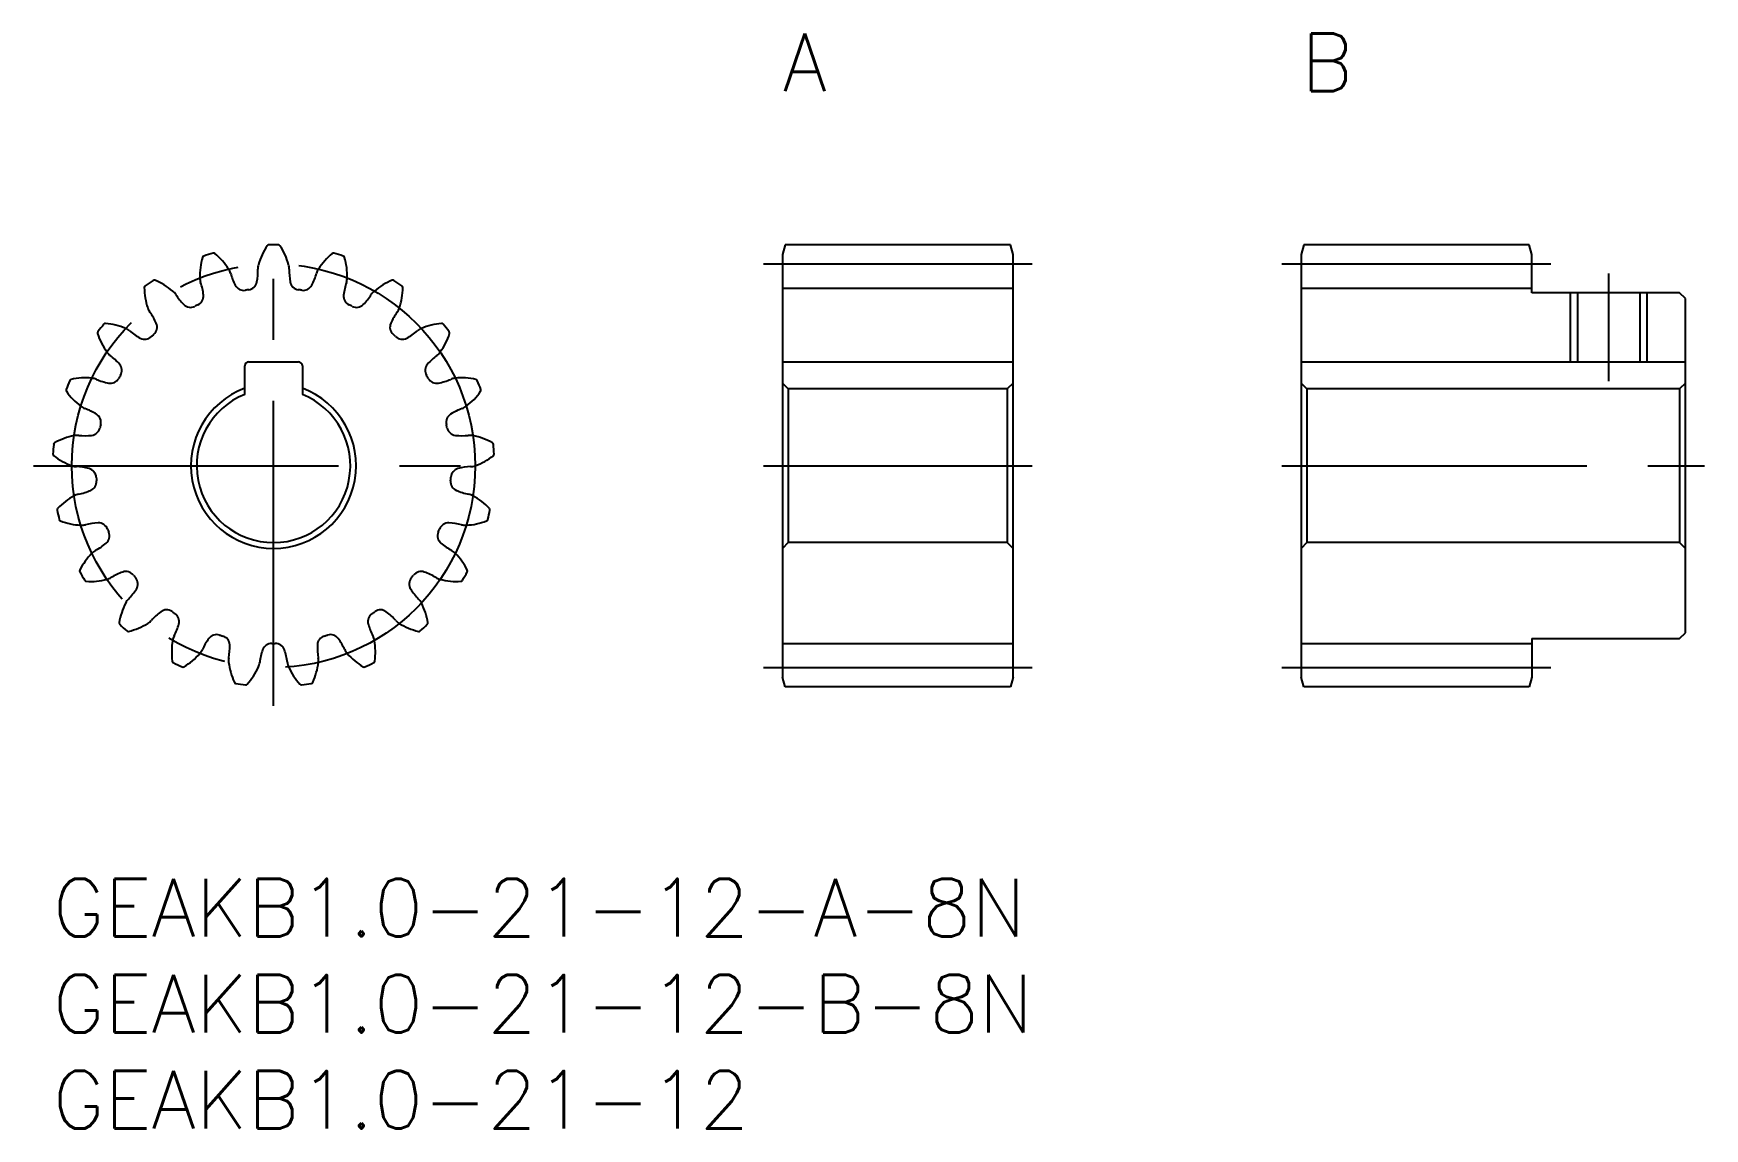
# Model space of a CAD drawing. Extents: x -1 to 86, y -13 to 44.
import ezdxf

# ---------------------------------------------------------------- set-up
doc = ezdxf.new("R2010")
doc.units = 0
doc.header["$LTSCALE"] = 0.5
doc.linetypes.add('CENTER', pattern=[50.8, 31.75, -6.35, 6.35, -6.35])
for name, color, linetype in [('MSM_CENTER', 1, 'CENTER'), ('MSM_CONTINUOUS', 7, 'CONTINUOUS'), ('MSM_NARROW', 5, 'CONTINUOUS'), ('MSM_PART_NUMBER', 7, 'CONTINUOUS')]:
    doc.layers.add(name, color=color, linetype=linetype)
doc.styles.get("Standard").update_dxf_attribs({"font": 'txt.shx', "height": 1, "bigfont": 'bigfont.shx'})

# ---------------------------------------------------------------- blocks, each defined once
blk = doc.blocks.new('*U3')
at = {"layer": 'MSM_PART_NUMBER'}
blk.add_text('GEAKB1.0-21-12-B-8N', height=3, dxfattribs=at).set_placement((0, -8))
blk = doc.blocks.new('*U4')
at = {"layer": 'MSM_PART_NUMBER'}
blk.add_text('GEAKB1.0-21-12-A-8N', height=3, dxfattribs=at).set_placement((0, -3))
blk = doc.blocks.new('*U5')
at = {"layer": 'MSM_PART_NUMBER'}
blk.add_text('A', height=3, dxfattribs=at).set_placement((38, 41))
blk = doc.blocks.new('*U6')
at = {"layer": 'MSM_PART_NUMBER'}
blk.add_text('B', height=3, dxfattribs=at).set_placement((65, 41))
blk = doc.blocks.new('*U7')
at = {"layer": 'MSM_PART_NUMBER'}
blk.add_text('GEAKB1.0-21-12', height=3, dxfattribs=at).set_placement((0, -13))

msp = doc.modelspace()

# ---------------------------------------------------------------- linework, layer by layer
at = {"layer": 'MSM_CENTER'}
for p, q in [((11.5, 9), (11.5, 34)), ((37, 32), (51, 32)), ((64, 32), (78, 32)), ((81, 31.5), (81, 25.9)), ((-1, 21.5), (24, 21.5)), ((37, 21.5), (51, 21.5)), ((64, 21.5), (86, 21.5)), ((37, 11), (51, 11)), ((64, 11), (78, 11))]:
    msp.add_line(p, q, dxfattribs=at)
msp.add_circle((11.5, 21.5), 10.5, dxfattribs=at)
at = {"layer": 'MSM_CONTINUOUS'}
for p, q in [((38.134, 33), (38, 32.5)), ((38, 32.5), (38, 10.5)), ((49.866, 33), (38.134, 33)), ((50, 32.5), (49.866, 33)), ((50, 10.5), (50, 32.5)), ((65.134, 33), (65, 32.5)), ((65, 32.5), (65, 10.5)), ((76.866, 33), (65.134, 33)), ((77, 32.5), (76.866, 33)), ((77, 30.5), (77, 32.5)), ((38, 30.75), (50, 30.75)), ((65, 30.75), (77, 30.75)), ((84.7, 30.5), (77, 30.5)), ((79.379, 30.5), (79.379, 26.9)), ((82.621, 30.5), (82.621, 26.9)), ((85, 30.2), (84.7, 30.5)), ((85, 12.8), (85, 30.2)), ((10, 25.208), (10, 26.7)), ((10.2, 26.9), (12.8, 26.9)), ((13, 26.7), (13, 25.208)), ((38, 26.9), (50, 26.9)), ((65, 26.9), (85, 26.9)), ((38.3, 25.5), (38, 25.8)), ((38.3, 25.5), (38.3, 17.5)), ((49.7, 25.5), (38.3, 25.5)), ((50, 25.8), (49.7, 25.5)), ((49.7, 25.5), (49.7, 17.5)), ((65.3, 25.5), (65, 25.8)), ((65.3, 25.5), (65.3, 17.5)), ((84.7, 25.5), (65.3, 25.5)), ((85, 25.8), (84.7, 25.5)), ((84.7, 25.5), (84.7, 17.5)), ((38.3, 17.5), (38, 17.2)), ((49.7, 17.5), (38.3, 17.5)), ((50, 17.2), (49.7, 17.5)), ((65.3, 17.5), (65, 17.2)), ((84.7, 17.5), (65.3, 17.5)), ((85, 17.2), (84.7, 17.5)), ((38, 12.25), (50, 12.25)), ((65, 12.25), (77, 12.25)), ((77, 12.5), (84.7, 12.5)), ((77, 12.5), (77, 10.5)), ((84.7, 12.5), (85, 12.8)), ((38.134, 10), (38, 10.5)), ((50, 10.5), (49.866, 10)), ((65.134, 10), (65, 10.5)), ((77, 10.5), (76.866, 10)), ((49.866, 10), (38.134, 10)), ((76.866, 10), (65.134, 10))]:
    msp.add_line(p, q, dxfattribs=at)
for centre, radius, start, end in [((11.163, 31.361), 3.5, 163.6847, 181.42857), ((7.9, 32.317), 0.1, 108.40991, 163.6847), ((11.5, 21.5), 11.5, 105.8759, 108.40981), ((8.381, 32.465), 0.1, 50.60102, 105.8759), ((6.223, 29.838), 3.5, 32.85714, 50.60102), ((14.085, 31.023), 3.5, 146.54184, 164.28571), ((11.248, 32.897), 0.1, 91.26705, 146.54184), ((11.5, 21.5), 11.5, 88.73304, 91.26696), ((11.752, 32.897), 0.1, 33.45812, 88.73304), ((8.915, 31.023), 3.5, 15.71429, 33.45816), ((16.777, 29.838), 3.5, 129.39898, 147.14286), ((14.619, 32.465), 0.1, 74.1241, 129.39898), ((11.5, 21.5), 11.5, 71.59019, 74.1241), ((15.1, 32.317), 0.1, 16.3153, 71.59019), ((11.837, 31.361), 3.5, 358.57143, 16.3153), ((8.479, 31.294), 0.815, 15.71556, 32.85714), ((12.373, 32.392), 3.231, 195.74855, 207.61167), ((7.455, 31.651), 3.231, 349.53118, 1.3943), ((11.5, 31.75), 0.815, 164.28571, 181.42729), ((11.5, 31.75), 0.815, 358.57271, 15.71429), ((15.545, 31.651), 3.231, 178.6057, 190.46882), ((10.627, 32.392), 3.231, 332.38833, 344.25145), ((14.521, 31.294), 0.815, 147.14286, 164.28444), ((4.871, 30.775), 0.1, 125.55277, 180.82756), ((8.271, 30.824), 3.5, 180.82756, 198.57143), ((11.5, 21.5), 11.5, 123.01876, 125.55267), ((5.288, 31.059), 0.1, 67.74387, 123.01876), ((4, 27.912), 3.5, 50, 67.74387), ((5.726, 29.969), 0.815, 32.85842, 50), ((8.479, 31.294), 0.815, 181.42857, 198.57015), ((4.643, 30.008), 3.231, 6.67404, 18.53716), ((9.953, 31.127), 0.5, 207.61167, 279.12837), ((11.5, 21.5), 9.25, 98.01449, 99.12837), ((10.141, 31.155), 0.5, 278.01449, 349.53118), ((12.859, 31.155), 0.5, 190.46882, 261.98551), ((11.5, 21.5), 9.25, 80.87163, 81.98551), ((13.047, 31.127), 0.5, 260.87162, 332.38833), ((18.357, 30.008), 3.231, 161.46284, 173.32596), ((14.521, 31.294), 0.815, 341.42985, 358.57143), ((17.274, 29.969), 0.815, 130, 147.14158), ((19, 27.912), 3.5, 112.25613, 130), ((17.712, 31.059), 0.1, 56.98124, 112.25613), ((11.5, 21.5), 11.5, 54.44733, 56.98124), ((14.729, 30.824), 3.5, 341.42857, 359.17244), ((18.129, 30.775), 0.1, 359.17244, 54.44733), ((5.726, 29.969), 0.815, 198.57143, 215.71301), ((9.124, 32.166), 3.231, 212.89141, 224.75453), ((7.184, 30.243), 0.5, 224.75453, 296.27123), ((11.5, 21.5), 9.25, 115.15735, 116.27123), ((7.355, 30.325), 0.5, 295.15735, 6.67404), ((15.645, 30.325), 0.5, 173.32596, 244.84265), ((11.5, 21.5), 9.25, 63.72877, 64.84265), ((15.816, 30.243), 0.5, 243.72876, 315.24547), ((13.876, 32.166), 3.231, 315.24547, 327.10859), ((17.274, 29.969), 0.815, 324.28699, 341.42857), ((11.5, 21.5), 11.5, 140.16162, 142.69553), ((2.746, 28.803), 0.1, 84.88676, 140.16162), ((2.443, 25.417), 3.5, 67.14286, 84.88673), ((2.44, 27.609), 3.231, 23.8169, 35.68002), ((4.938, 28.711), 0.5, 312.30021, 23.81689), ((18.062, 28.711), 0.5, 156.1831, 227.6998), ((20.56, 27.609), 3.231, 144.31998, 156.1831), ((20.557, 25.417), 3.5, 95.11327, 112.85714), ((20.254, 28.803), 0.1, 39.83838, 95.11327), ((11.5, 21.5), 11.5, 37.30447, 39.83838), ((2.432, 28.409), 0.1, 142.69562, 197.97041), ((5.666, 29.458), 3.5, 197.97041, 215.71429), ((3.486, 27.891), 0.815, 50.00128, 67.14286), ((6.085, 30.991), 3.231, 230.03427, 241.89739), ((4.799, 28.582), 0.5, 241.89739, 313.41408), ((11.5, 21.5), 9.25, 132.3002, 133.41408), ((11.5, 21.5), 9.25, 46.58592, 47.6998), ((18.201, 28.582), 0.5, 226.58591, 298.10261), ((16.915, 30.991), 3.231, 298.10261, 309.96573), ((19.514, 27.891), 0.815, 112.85714, 129.99872), ((17.334, 29.458), 3.5, 324.28571, 342.02959), ((20.568, 28.409), 0.1, 342.02959, 37.30447), ((3.486, 27.891), 0.815, 215.71429, 232.85587), ((1.042, 24.667), 3.231, 40.95976, 52.82287), ((21.958, 24.667), 3.231, 127.17713, 139.04024), ((19.514, 27.891), 0.815, 307.14413, 324.28571), ((11.5, 21.5), 9.25, 149.44306, 150.55694), ((3.104, 26.457), 0.5, 329.44307, 40.95976), ((10.2, 26.7), 0.2, 90, 180), ((12.8, 26.7), 0.2, 0, 90), ((19.896, 26.457), 0.5, 139.04024, 210.55694), ((11.5, 21.5), 9.25, 29.44306, 30.55694), ((0.799, 25.429), 0.1, 159.83848, 215.11327), ((11.5, 21.5), 11.5, 157.30447, 159.83839), ((3.58, 27.385), 3.5, 215.11327, 232.85714), ((0.983, 25.899), 0.1, 102.02955, 157.30447), ((1.691, 22.573), 3.5, 84.28571, 102.02959), ((1.959, 25.245), 0.815, 67.14413, 84.28571), ((3.528, 28.974), 3.231, 247.17713, 259.04024), ((3.009, 26.293), 0.5, 259.04024, 330.55694), ((11.5, 21.5), 4.3, 110.41621, 69.58379), ((19.991, 26.293), 0.5, 209.44305, 280.95976), ((19.472, 28.974), 3.231, 280.95976, 292.82287), ((21.041, 25.245), 0.815, 95.71429, 112.85587), ((21.309, 22.573), 3.5, 77.97041, 95.71429), ((19.42, 27.385), 3.5, 307.14286, 324.88673), ((22.017, 25.899), 0.1, 22.69553, 77.97041), ((11.5, 21.5), 11.5, 20.16162, 22.69553), ((22.201, 25.429), 0.1, 324.88673, 20.16162), ((1.959, 25.245), 0.815, 232.85714, 249.99872), ((0.573, 21.443), 3.231, 58.10261, 69.96573), ((11.5, 21.5), 4, 112.02431, 67.97569), ((22.427, 21.443), 3.231, 110.03427, 121.89739), ((21.041, 25.245), 0.815, 290.00128, 307.14286), ((2.016, 23.762), 0.5, 346.58591, 58.10261), ((11.5, 21.5), 9.25, 166.58592, 167.6998), ((20.984, 23.762), 0.5, 121.89739, 193.41406), ((11.5, 21.5), 9.25, 12.3002, 13.41408), ((0.153, 22.603), 0.1, 119.17248, 174.44733), ((1.811, 19.634), 3.5, 101.42857, 119.17245), ((1.279, 22.266), 0.815, 84.28699, 101.42857), ((1.68, 26.292), 3.231, 264.31998, 276.1831), ((1.974, 23.577), 0.5, 276.1831, 347.6998), ((21.026, 23.577), 0.5, 192.30019, 263.81689), ((21.32, 26.292), 3.231, 263.8169, 275.68002), ((21.721, 22.266), 0.815, 78.57143, 95.71301), ((21.189, 19.634), 3.5, 60.82756, 78.57143), ((22.847, 22.603), 0.1, 5.55267, 60.82756), ((11.5, 21.5), 11.5, 174.44733, 176.98124), ((0.116, 22.1), 0.1, 176.98134, 232.25613), ((2.197, 24.789), 3.5, 232.25613, 250), ((20.803, 24.789), 3.5, 290, 307.74387), ((22.884, 22.1), 0.1, 307.74384, 3.01876), ((11.5, 21.5), 11.5, 3.01876, 5.55267), ((1.279, 22.266), 0.815, 250, 267.14158), ((1.075, 18.225), 3.231, 75.24547, 87.10859), ((1.771, 20.866), 0.5, 3.72877, 75.24547), ((11.5, 21.5), 9.25, 183.72877, 184.84265), ((11.5, 21.5), 9.25, 355.15735, 356.27123), ((21.229, 20.866), 0.5, 104.75453, 176.27123), ((21.925, 18.225), 3.231, 92.89141, 104.75453), ((21.721, 22.266), 0.815, 272.85842, 290), ((1.507, 19.219), 0.815, 101.42985, 118.57143), ((0.704, 23.184), 3.231, 281.46284, 293.32596), ((1.785, 20.677), 0.5, 293.32596, 4.84265), ((21.215, 20.677), 0.5, 175.15733, 246.67403), ((22.296, 23.184), 3.231, 246.67404, 258.53716), ((21.493, 19.219), 0.815, 61.42857, 78.57015), ((0.332, 19.21), 0.1, 136.31527, 191.59019), ((11.5, 21.5), 11.5, 191.59019, 194.1241), ((2.791, 16.861), 3.5, 118.57143, 136.3153), ((20.209, 16.861), 3.5, 43.6847, 61.42857), ((11.5, 21.5), 11.5, 345.8759, 348.40981), ((22.668, 19.21), 0.1, 348.40981, 43.6847), ((0.445, 18.718), 0.1, 194.1242, 249.39898), ((1.641, 21.901), 3.5, 249.39898, 267.14286), ((1.507, 19.219), 0.815, 267.14286, 284.28444), ((2.504, 15.298), 3.231, 92.38833, 104.25145), ((2.39, 18.026), 0.5, 20.87164, 92.38833), ((20.61, 18.026), 0.5, 87.61167, 159.12837), ((20.496, 15.298), 3.231, 75.74855, 87.61167), ((21.493, 19.219), 0.815, 255.71556, 272.85714), ((21.359, 21.901), 3.5, 272.85714, 290.60102), ((22.555, 18.718), 0.1, 290.60102, 345.8759), ((0.687, 19.927), 3.231, 298.6057, 310.46882), ((2.459, 17.85), 0.5, 310.46882, 21.98551), ((11.5, 21.5), 9.25, 200.87163, 201.98551), ((20.541, 17.85), 0.5, 158.01448, 229.53118), ((11.5, 21.5), 9.25, 338.01449, 339.12837), ((22.313, 19.927), 3.231, 229.53118, 241.3943), ((4.545, 14.5), 3.5, 135.71429, 153.45816), ((2.623, 16.375), 0.815, 118.57271, 135.71429), ((20.377, 16.375), 0.815, 44.28571, 61.42729), ((18.455, 14.5), 3.5, 26.54184, 44.28571), ((1.504, 16.02), 0.1, 153.45812, 208.73304), ((11.5, 21.5), 11.5, 208.73304, 211.26696), ((2.623, 16.375), 0.815, 284.28571, 301.42729), ((4.731, 12.922), 3.231, 109.53118, 121.3943), ((3.818, 15.495), 0.5, 38.01448, 109.53118), ((11.5, 21.5), 9.25, 218.01449, 219.12837), ((3.937, 15.347), 0.5, 327.61167, 39.12837), ((19.063, 15.347), 0.5, 140.87162, 212.38832), ((11.5, 21.5), 9.25, 320.87163, 321.98551), ((19.182, 15.495), 0.5, 70.46882, 141.98551), ((18.269, 12.922), 3.231, 58.6057, 70.46882), ((20.377, 16.375), 0.815, 238.57271, 255.71429), ((11.5, 21.5), 11.5, 328.73304, 331.26696), ((21.496, 16.02), 0.1, 331.26696, 26.54184), ((1.756, 15.583), 0.1, 211.26696, 266.54184), ((1.961, 18.977), 3.5, 266.54184, 284.28571), ((1.631, 16.81), 3.231, 315.74855, 327.61167), ((21.369, 16.81), 3.231, 212.38833, 224.25145), ((21.039, 18.977), 3.5, 255.71429, 273.45816), ((21.244, 15.583), 0.1, 273.45812, 328.73304), ((6.918, 12.761), 3.5, 152.85714, 170.60102), ((4.528, 13.986), 0.815, 135.71556, 152.85714), ((5.93, 13.498), 0.5, 55.15734, 126.67404), ((17.07, 13.498), 0.5, 53.32596, 124.84265), ((18.472, 13.986), 0.815, 27.14286, 44.28444), ((16.082, 12.761), 3.5, 9.39898, 27.14286), ((3.563, 13.317), 0.1, 170.60102, 225.8759), ((11.5, 21.5), 11.5, 225.8759, 228.40981), ((3.128, 16.277), 3.5, 283.6847, 301.42857), ((4.528, 13.986), 0.815, 301.42857, 318.57015), ((7.561, 11.308), 3.231, 126.67404, 138.53716), ((11.5, 21.5), 9.25, 235.15735, 236.27123), ((3.452, 14.109), 3.231, 332.89141, 344.75453), ((6.086, 13.391), 0.5, 344.75453, 56.27123), ((16.914, 13.391), 0.5, 123.72876, 195.24546), ((19.548, 14.109), 3.231, 195.24547, 207.10859), ((11.5, 21.5), 9.25, 303.72877, 304.84265), ((15.439, 11.308), 3.231, 41.46284, 53.32596), ((18.472, 13.986), 0.815, 221.42985, 238.57143), ((19.872, 16.277), 3.5, 238.57143, 256.3153), ((11.5, 21.5), 11.5, 311.59019, 314.1241), ((19.437, 13.317), 0.1, 314.1241, 9.39898), ((3.933, 12.974), 0.1, 228.40981, 283.6847), ((9.697, 11.799), 3.5, 170, 187.74387), ((7.053, 12.265), 0.815, 152.85842, 170), ((10.74, 10.599), 3.231, 143.8169, 155.68002), ((8.536, 12.212), 0.5, 72.30019, 143.8169), ((11.5, 21.5), 9.25, 252.3002, 253.41408), ((8.717, 12.156), 0.5, 1.89739, 73.41408), ((11.405, 11.75), 0.5, 89.44305, 160.95976), ((11.5, 21.5), 9.25, 269.44306, 270.55694), ((11.595, 11.75), 0.5, 19.04024, 90.55694), ((14.283, 12.156), 0.5, 106.58593, 178.10261), ((11.5, 21.5), 9.25, 286.58592, 287.6998), ((14.464, 12.212), 0.5, 36.1831, 107.6998), ((12.26, 10.599), 3.231, 24.31998, 36.1831), ((15.947, 12.265), 0.815, 10, 27.14158), ((13.303, 11.799), 3.5, 352.25613, 10), ((19.067, 12.974), 0.1, 256.3153, 311.59019), ((6.328, 11.341), 0.1, 187.74387, 243.01876), ((5.04, 14.042), 3.5, 300.82756, 318.57143), ((7.053, 12.265), 0.815, 318.57143, 335.71301), ((9.972, 11.365), 0.815, 170.00128, 187.14286), ((5.988, 12.065), 3.231, 350.03427, 1.89739), ((13.987, 10.86), 3.231, 160.95976, 172.82287), ((9.013, 10.86), 3.231, 7.17713, 19.04024), ((17.012, 12.065), 3.231, 178.10261, 189.96573), ((13.028, 11.365), 0.815, 352.85714, 9.99872), ((15.947, 12.265), 0.815, 204.28699, 221.42857), ((17.96, 14.042), 3.5, 221.42857, 239.17244), ((16.672, 11.341), 0.1, 296.98124, 352.25613), ((11.5, 21.5), 11.5, 243.01876, 245.55267), ((6.782, 11.122), 0.1, 245.55267, 300.82756), ((12.636, 11.698), 3.5, 187.14286, 204.88673), ((7.525, 12.469), 3.5, 317.97041, 335.71429), ((9.972, 11.365), 0.815, 335.71429, 352.85587), ((13.028, 11.365), 0.815, 187.14413, 204.28571), ((15.475, 12.469), 3.5, 204.28571, 222.02959), ((10.364, 11.698), 3.5, 335.11327, 352.85714), ((16.218, 11.122), 0.1, 239.17244, 294.44733), ((11.5, 21.5), 11.5, 294.44733, 296.98124), ((9.552, 10.268), 0.1, 204.88673, 260.16162), ((11.5, 21.5), 11.5, 260.16162, 262.69553), ((10.051, 10.193), 0.1, 262.69553, 317.97041), ((12.949, 10.193), 0.1, 222.02959, 277.30447), ((11.5, 21.5), 11.5, 277.30447, 279.83838), ((13.448, 10.268), 0.1, 279.83838, 335.11327)]:
    msp.add_arc(centre, radius, start, end, dxfattribs=at)
at = {"layer": 'MSM_NARROW'}
for p, q in [((79, 30.5), (79, 26.9)), ((83, 30.5), (83, 26.9))]:
    msp.add_line(p, q, dxfattribs=at)

# ---------------------------------------------------------------- block references
at = {"layer": 'MSM_CONTINUOUS'}
for name in ['*U5', '*U6', '*U4', '*U3', '*U7']:
    msp.add_blockref(name, (0, 0), dxfattribs=at)

doc.saveas('drawing.dxf')
